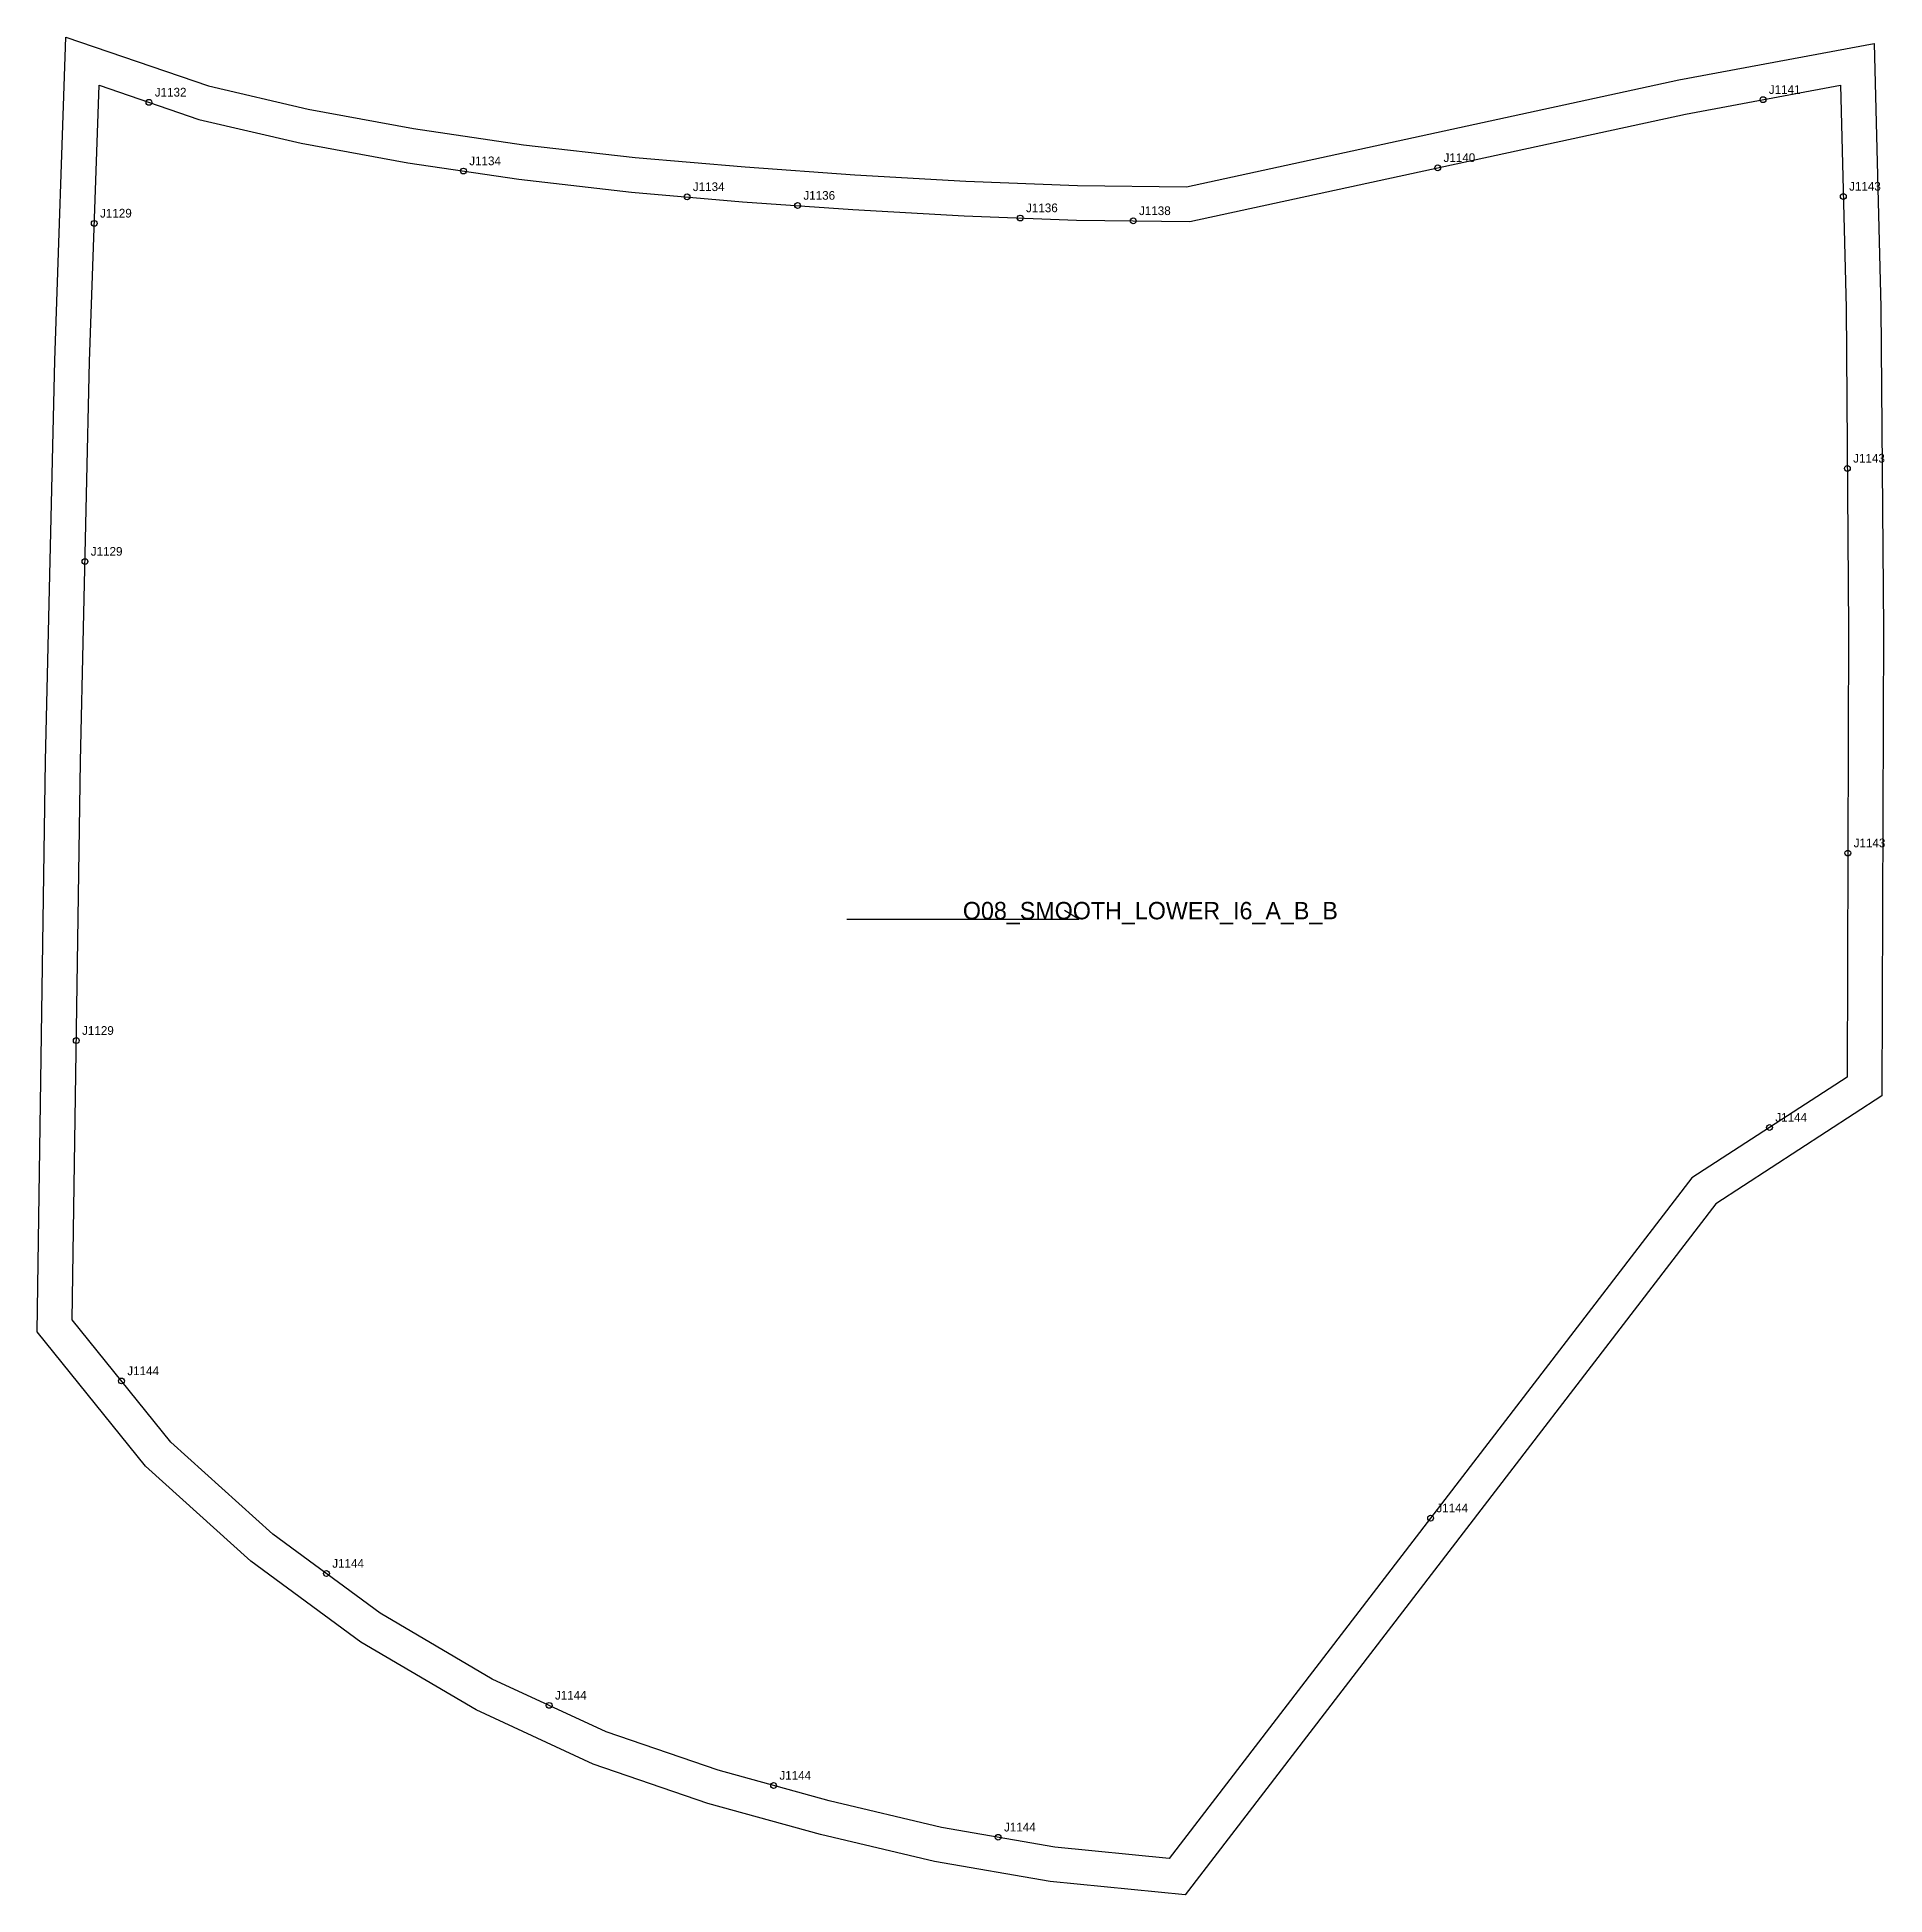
# Model space of a CAD drawing. Header units: millimetres. Extents: x -21 to 616, y -624 to 17.
import ezdxf

# ---------------------------------------------------------------- set-up
doc = ezdxf.new("R2010")
doc.units = ezdxf.units.MM
for name, color, linetype in [('CUT', 1, 'Continuous'), ('GRAIN', 3, 'Continuous'), ('LABEL', 7, 'Continuous'), ('NOTCH', 2, 'Continuous'), ('SEW', 5, 'Continuous')]:
    doc.layers.add(name, color=color, linetype=linetype)

msp = doc.modelspace()

# ---------------------------------------------------------------- linework, layer by layer
at = {"layer": 'CUT'}
msp.add_lwpolyline([(-11.44, 16.59), (37.77, -0.22), (72.13, -8.19), (108.5, -14.93), (146.38, -20.49), (184.86, -24.89), (222.88, -28.19), (260.67, -30.84), (298.89, -33.04), (337.4, -34.54), (375.01, -34.99), (544.77, 1.82), (612.22, 14.37), (614.52, -76.51), (615.38, -187.53), (614.82, -348.56), (557.62, -385.75), (374.52, -624.06), (328.04, -619.49), (288.13, -612.56), (248.8, -603.27), (209.94, -592.54), (170.38, -578.94), (130.04, -560.29), (90.34, -536.91), (52.31, -508.94), (16.02, -476.25), (-21.34, -429.86), (-18.41, -233.02), (-15.27, -94.9), (-11.44, 16.59)], close=True, dxfattribs=at)
at = {"layer": 'GRAIN'}
for p, q in [((257.91, -287.64), (337.91, -287.64)), ((337.91, -287.64), (332.91, -284.64))]:
    msp.add_line(p, q, dxfattribs=at)
at = {"layer": 'NOTCH'}
for centre in [(17.23, -5.89), (573.86, -4.97), (125.68, -29.58), (461.68, -28.48), (202.8, -38.49), (601.55, -38.35), (240.92, -41.48), (317.7, -45.78), (-1.64, -47.62), (356.66, -46.77), (602.95, -132.13), (-4.84, -164.24), (603.11, -264.8), (-7.84, -329.48), (576.1, -359.43), (7.75, -446.84), (459.21, -494.14), (78.43, -513.25), (155.24, -558.72), (232.64, -586.36), (310.09, -604.2)]:
    msp.add_circle(centre, 1, dxfattribs=at)
at = {"layer": 'SEW'}
msp.add_lwpolyline([(0, 0), (34.46, -11.78), (69.68, -19.94), (106.54, -26.77), (144.82, -32.39), (183.66, -36.83), (221.94, -40.15), (259.91, -42.81), (298.31, -45.03), (337.1, -46.54), (376.22, -47.01), (547.14, -9.95), (600.58, 0), (602.52, -76.71), (603.38, -187.56), (602.85, -342.04), (549.36, -376.81), (369.07, -611.47), (329.65, -607.59), (290.53, -600.8), (251.78, -591.65), (213.49, -581.07), (174.86, -567.79), (135.62, -549.65), (96.96, -526.88), (59.89, -499.62), (24.77, -467.98), (-9.27, -425.71), (-6.41, -233.25), (-3.27, -95.24)], close=True, dxfattribs=at)

# ---------------------------------------------------------------- texts
at = {"layer": 'LABEL'}
for s, height, p in [('J1141', 3, (575.86, -2.97)), ('J1132', 3, (19.23, -3.89)), ('J1134', 3, (127.68, -27.58)), ('J1140', 3, (463.68, -26.48)), ('J1134', 3, (204.8, -36.49)), ('J1136', 3, (242.92, -39.48)), ('J1143', 3, (603.55, -36.35)), ('J1129', 3, (0.36, -45.62)), ('J1136', 3, (319.7, -43.78)), ('J1138', 3, (358.66, -44.77)), ('J1143', 3, (604.95, -130.13)), ('J1129', 3, (-2.84, -162.24)), ('J1143', 3, (605.11, -262.8)), ('O08_SMOOTH_LOWER_I6_A_B_B', 6, (297.91, -287.64)), ('J1129', 3, (-5.84, -327.48)), ('J1144', 3, (578.1, -357.43)), ('J1144', 3, (9.75, -444.84)), ('J1144', 3, (461.21, -492.14)), ('J1144', 3, (80.43, -511.25)), ('J1144', 3, (157.24, -556.72)), ('J1144', 3, (234.64, -584.36)), ('J1144', 3, (312.09, -602.2))]:
    msp.add_text(s, height=height, dxfattribs=at).set_placement(p)

doc.saveas('drawing.dxf')
